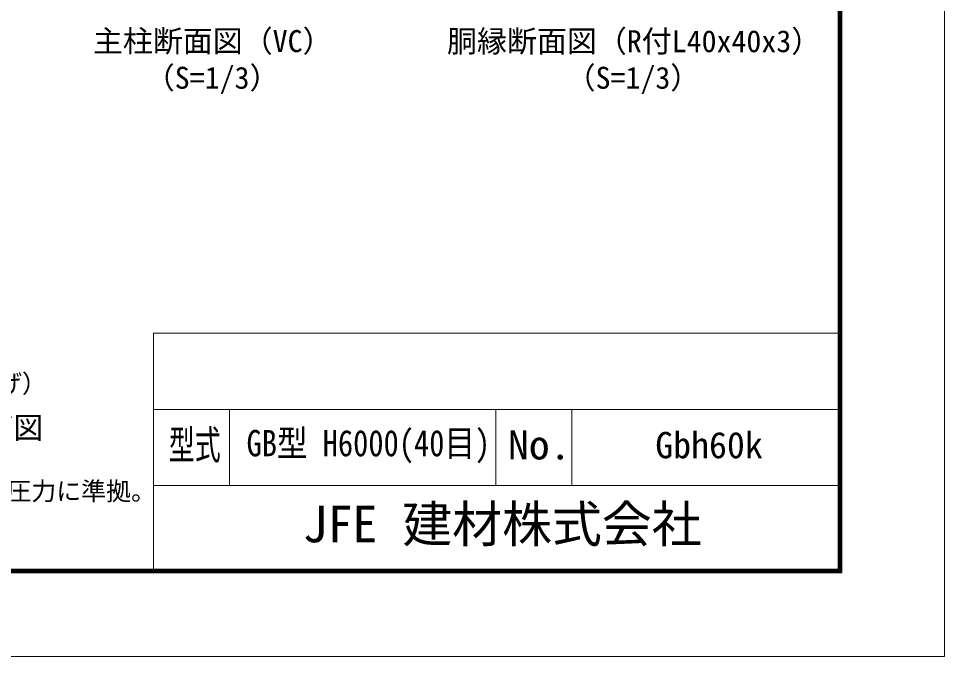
# Model space of a CAD drawing. Units: millimetres, scale not verified, with parts at other scales. Extents: x -10500 to 10500, y -7425 to 7425.
# Drawn here: x 4413 to 10500, y -7425 to -3230 of the extents above; entities that cross this region are included whole.
import ezdxf
from ezdxf.enums import TextEntityAlignment as Align

# ---------------------------------------------------------------- set-up
doc = ezdxf.new("R2010")
doc.units = ezdxf.units.MM
doc.header["$LTSCALE"] = 50
doc.layers.add('0-3_D-TTL-TXT', color=7, linetype='Continuous')
doc.layers.add('0-4_D-STR-TXT', color=7, linetype='Continuous', lineweight=9)
doc.layers.add('0-B_D-TTL', color=7, linetype='Continuous', lineweight=9)
doc.styles.add('ＭＳ ゴシック', font='')
doc.styles.get('ＭＳ ゴシック').set_extended_font_data('MS Gothic')

msp = doc.modelspace()

# ---------------------------------------------------------------- linework, layer by layer
at = {"layer": '0-B_D-TTL'}
for p, q in [((5300, -5300), (5300, -6850)), ((5300, -5300), (9800, -5300)), ((5300, -5800), (9800, -5800)), ((5800, -5800), (5800, -6300)), ((7550, -5800), (7550, -6300)), ((8050, -5800), (8050, -6300)), ((5300, -6300), (9800, -6300))]:
    msp.add_line(p, q, dxfattribs=at)
at = {"layer": '0-B_D-TTL', "color": 2, "lineweight": 18}
msp.add_lwpolyline([(-10500, 7425), (10500, 7425), (10500, -7425), (-10500, -7425)], close=True, dxfattribs=at)
at = {"layer": '0-B_D-TTL'}
for points in [[(-9825, 6875), (9825, 6875), (9825, -6875), (-9825, -6875)], [(-9818.75, 6868.75), (9818.75, 6868.75), (9818.75, -6868.75), (-9818.75, -6868.75)], [(-9812.5, 6862.5), (9812.5, 6862.5), (9812.5, -6862.5), (-9812.5, -6862.5)], [(-9806.25, 6856.25), (9806.25, 6856.25), (9806.25, -6856.25), (-9806.25, -6856.25)], [(-9800, 6850), (9800, 6850), (9800, -6850), (-9800, -6850)]]:
    msp.add_lwpolyline(points, close=True, dxfattribs=at)

# ---------------------------------------------------------------- texts
at = {"layer": '0-3_D-TTL-TXT', "style": 'ＭＳ ゴシック'}
for s, height, p in [('主柱断面図（VC）', 144.4, (4901.78, -3493.98)), ('胴縁断面図（R付L40x40x3）', 144.4, (7229.82, -3494.74)), ('（S=1/3）', 144.4, (5242.9, -3735.2)), ('（S=1/3）', 144.4, (8009.52, -3735.2)), ('コンクリートブロック配筋図', 144.4, (2015.46, -6035.92)), ('Gbh60k', 173, (8599.07, -6173.31)), ('（設計条件）風荷重：昭和57年改正 建築基準法・同施行令に基づく風圧力に準拠。', 120.2, (-831.12, -6434.01)), ('JFE 建材株式会社', 240.5, (6280.95, -6746.26))]:
    msp.add_text(s, height=height, dxfattribs=at).set_placement(p, align=Align.BOTTOM_LEFT)
for s, height, width, p in [('型式', 192.4, 0.65, (5400.67, -6187.01)), ('GB型 H6000(40目)', 173, 0.85, (5911.71, -6160.45)), ('No.', 192.4, 1.05, (7630, -6187.01))]:
    msp.add_text(s, height=height, dxfattribs=dict(at, width=width)).set_placement(p, align=Align.BOTTOM_LEFT)
at = {"layer": '0-4_D-STR-TXT', "style": 'ＭＳ ゴシック'}
msp.add_text('(交互曲げ）', height=120.2, dxfattribs=at).set_placement((3697.43, -5726.66), align=Align.BOTTOM_LEFT)

doc.saveas('drawing.dxf')
